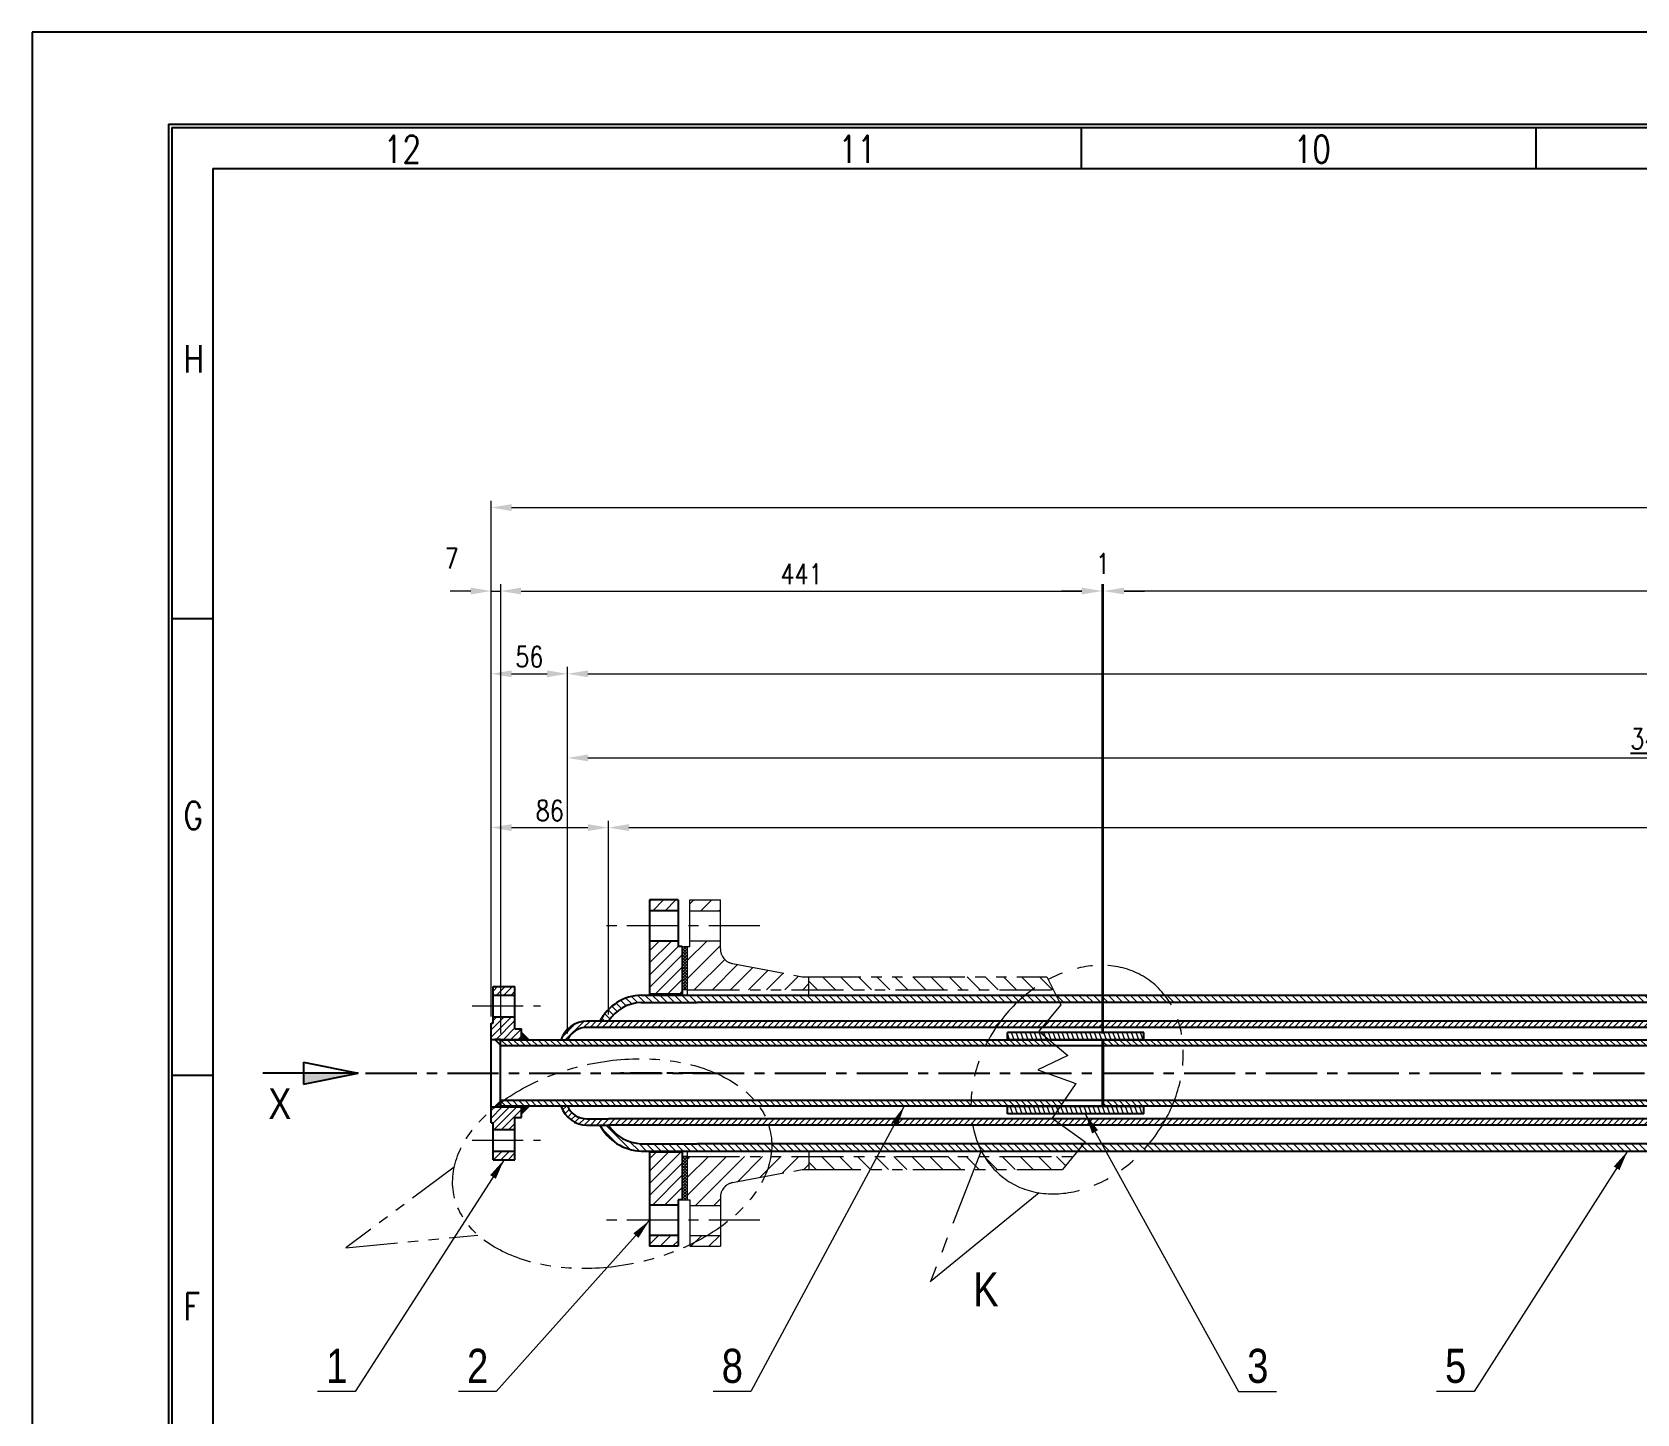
# Model space of a CAD drawing. Header units: millimetres. Extents: x -312754 to 97760, y -187476 to 33287.
# Drawn here: x 93555 to 94732, y 1255 to 2268 of the extents above; entities that cross this region are included whole.
import ezdxf
from ezdxf.enums import TextEntityAlignment as Align

# ---------------------------------------------------------------- set-up
doc = ezdxf.new("R2010")
doc.units = ezdxf.units.MM
doc.header["$LTSCALE"] = 6
doc.linetypes.add('CENTER', pattern=[2, 1.25, -0.25, 0.25, -0.25])
doc.linetypes.add('PHANTOM', pattern=[63.5, 31.75, -6.35, 6.35, -6.35, 6.35, -6.35])
doc.layers.get('0').update_dxf_attribs({"lineweight": 25})
doc.layers.add('CENTER', color=1, linetype='CENTER')
for name, color, linetype, lineweight in [('CENTRE', 1, 'CENTER', 0), ('NO9', 9, 'Continuous', 0), ('PHANTOM', 9, 'PHANTOM', 0), ('Symbol (ISO)', 7, 'Continuous', 25)]:
    doc.layers.add(name, color=color, linetype=linetype, lineweight=lineweight)
doc.styles.add('arial', font='arial.ttf', dxfattribs={"width": 0.8})
doc.styles.add('ROMANS', font='romans.shx', dxfattribs={"width": 0.8})
doc.styles.add('style2', font='simplex.shx', dxfattribs={"width": 0.8, "height": 3})
doc.dimstyles.new('5 DIM', dxfattribs={"dimscale": 5, "dimtxt": 3, "dimasz": 3, "dimexe": 1, "dimexo": 1, "dimgap": 1, "dimtad": 1, "dimdec": 0, "dimzin": 12, "dimdsep": 46, "dimtxsty": 'ROMANS', "dimcen": 0, "dimclrd": 4, "dimclre": 4, "dimclrt": 1, "dimazin": 3, "dimtfac": 1, "dimtdec": 0, "dimtmove": 2, "dimatfit": 3, "dimfxl": 1, "dimtolj": 1, "dimtzin": 0, "dimlwd": 15, "dimlwe": 15, "dimarcsym": 0})
pattern_1 = [(135, (89119.11, -13402.7735), (-6.629126, -6.629126), [])]
pattern_2 = [(225, (89069.11, -13402.7735), (6.629126, -6.629126), [])]
pattern_3 = [(135, (7366.6599, 4944.6526), (-1.122532015, -1.122532015), []), (225, (7366.6599, 4944.6526), (1.122532015, -1.122532015), [])]
pattern_4 = [(225, (341.585, 4197.1104), (2.24506403, -2.24506403), [])]

# ---------------------------------------------------------------- blocks, each defined once
blk = doc.blocks.new('ids-mme  A1')
at = {"color": 9}
for p, q in [((-841, 0), (-841, -594)), ((0, 0), (-841, 0))]:
    blk.add_line(p, q, dxfattribs=at)
at = {"color": 7}
for p, q in [((-821, -13.5), (-821, -580.5)), ((-821, -13.5), (-20, -13.5)), ((-820.5, -14), (-820.5, -580)), ((-820.5, -14), (-20.5, -14)), ((-687.16, -20), (-687.16, -14)), ((-620.49, -20), (-620.49, -14)), ((-814.5, -20), (-814.5, -580)), ((-814.5, -20), (-26.5, -20)), ((-820.5, -86), (-814.5, -86)), ((-820.5, -153), (-814.5, -153))]:
    blk.add_line(p, q, dxfattribs=at)
at = {"color": 7, "style": 'style2', "width": 0.8}
for s, p in [('12', (-789.46, -19.18)), ('11', (-722.76, -19.18)), ('10', (-656.06, -19.18)), ('H', (-818.82, -49.91)), ('G', (-818.82, -116.91)), ('F', (-818.82, -188.91))]:
    blk.add_text(s, height=4, dxfattribs=at).set_placement(p)
blk = doc.blocks.new('End Treatment4')
at = {"layer": 'Symbol (ISO)'}
for p, q in [((78.51, 112.13), (77.67, 112.13)), ((77.67, 112.13), (78.51, 111.29)), ((78.51, 111.29), (78.51, 112.13))]:
    blk.add_line(p, q, dxfattribs=at)
at = {"layer": 'Symbol (ISO)', "flags": 128}
blk.add_lwpolyline([(78.51, 111.29), (78.51, 112.13), (77.67, 112.13), (78.51, 111.29)], dxfattribs=at)
at = {"layer": 'Symbol (ISO)'}
blk.add_solid([(78.51, 111.29), (78.51, 112.13), (77.67, 112.13), (78.51, 111.29)], dxfattribs=at)
blk = doc.blocks.new('End Treatment6')
at = {"layer": 'Symbol (ISO)'}
for p, q in [((77.67, 102.47), (78.51, 103.32)), ((78.51, 102.47), (77.67, 102.47)), ((78.51, 103.32), (78.51, 102.47))]:
    blk.add_line(p, q, dxfattribs=at)
at = {"layer": 'Symbol (ISO)', "flags": 128}
blk.add_lwpolyline([(78.51, 102.47), (78.51, 103.32), (77.67, 102.47), (78.51, 102.47)], dxfattribs=at)
at = {"layer": 'Symbol (ISO)'}
blk.add_solid([(78.51, 102.47), (78.51, 103.32), (77.67, 102.47), (78.51, 102.47)], dxfattribs=at)
blk = doc.blocks.new('*D58')
at = {"color": 4, "lineweight": 15, "ltscale": 5, "transparency": 16777216}
for p, q in [((93898.8, 1533.6), (93898.8, 1863)), ((94339.8, 1533.6), (94339.8, 1863)), ((93913.8, 1858), (94324.8, 1858))]:
    blk.add_line(p, q, dxfattribs=at)
at = {"color": 4, "ltscale": 5, "transparency": 16777216}
for points in [[(93913.8, 1860.5), (93913.8, 1855.5), (93898.8, 1858)], [(94324.8, 1860.5), (94324.8, 1855.5), (94339.8, 1858)]]:
    blk.add_solid(points, dxfattribs=at)
at = {"layer": 'Defpoints', "color": 0, "ltscale": 5, "transparency": 16777216}
for p in [(94339.8, 1858), (93898.8, 1528.6), (94339.8, 1528.6)]:
    blk.add_point(p, dxfattribs=at)
at = {"color": 1, "ltscale": 5, "transparency": 16777216, "insert": (94119.3, 1870.5), "char_height": 15, "attachment_point": 5, "style": 'ROMANS'}
blk.add_mtext('\\A1;441', dxfattribs=at)
blk = doc.blocks.new('*D59')
at = {"color": 4, "lineweight": 15, "ltscale": 5, "transparency": 16777216}
for p, q in [((94339.8, 1533.6), (94339.8, 1863)), ((94340.8, 1533.6), (94340.8, 1863)), ((94324.8, 1858), (94309.8, 1858)), ((94339.8, 1858), (94340.8, 1858)), ((94355.8, 1858), (94370.8, 1858))]:
    blk.add_line(p, q, dxfattribs=at)
at = {"color": 4, "ltscale": 5, "transparency": 16777216}
for points in [[(94324.8, 1860.5), (94324.8, 1855.5), (94339.8, 1858)], [(94355.8, 1860.5), (94355.8, 1855.5), (94340.8, 1858)]]:
    blk.add_solid(points, dxfattribs=at)
at = {"layer": 'Defpoints', "color": 0, "ltscale": 5, "transparency": 16777216}
for p in [(94340.8, 1858), (94339.8, 1528.6), (94340.8, 1528.6)]:
    blk.add_point(p, dxfattribs=at)
at = {"color": 1, "ltscale": 5, "transparency": 16777216, "insert": (94340.3, 1878), "char_height": 15, "attachment_point": 5, "style": 'ROMANS'}
blk.add_mtext('\\A1;1', dxfattribs=at)
blk = doc.blocks.new('*D62')
at = {"color": 4, "lineweight": 15, "ltscale": 5, "transparency": 16777216}
for p, q in [((93891.8, 1546), (93891.8, 1924.2)), ((93906.8, 1919.2), (97526.8, 1919.2)), ((97541.8, 1533.6), (97541.8, 1924.2))]:
    blk.add_line(p, q, dxfattribs=at)
at = {"color": 4, "ltscale": 5, "transparency": 16777216}
for points in [[(93906.8, 1921.7), (93906.8, 1916.7), (93891.8, 1919.2)], [(97526.8, 1921.7), (97526.8, 1916.7), (97541.8, 1919.2)]]:
    blk.add_solid(points, dxfattribs=at)
at = {"layer": 'Defpoints', "color": 0, "ltscale": 5, "transparency": 16777216}
for p in [(97541.8, 1919.2), (93891.8, 1541), (97541.8, 1528.6)]:
    blk.add_point(p, dxfattribs=at)
at = {"color": 1, "ltscale": 5, "transparency": 16777216, "insert": (95716.8, 1933.2), "char_height": 15, "attachment_point": 5, "style": 'ROMANS'}
blk.add_mtext('\\A1;{\\L\\C7;12450}', dxfattribs=at)
blk = doc.blocks.new('*D63')
at = {"color": 4, "lineweight": 15, "ltscale": 5, "transparency": 16777216}
for p, q in [((93947.8, 1533.6), (93947.8, 1740.6)), ((93962.8, 1735.6), (95532.3, 1735.6)), ((95547.3, 1547.5), (95547.3, 1740.6))]:
    blk.add_line(p, q, dxfattribs=at)
at = {"color": 4, "ltscale": 5, "transparency": 16777216}
for points in [[(93962.8, 1738.1), (93962.8, 1733.1), (93947.8, 1735.6)], [(95532.3, 1738.1), (95532.3, 1733.1), (95547.3, 1735.6)]]:
    blk.add_solid(points, dxfattribs=at)
at = {"layer": 'Defpoints', "color": 0, "ltscale": 5, "transparency": 16777216}
for p in [(95547.3, 1735.6), (95547.3, 1542.5), (93947.8, 1528.6)]:
    blk.add_point(p, dxfattribs=at)
at = {"color": 1, "ltscale": 5, "transparency": 16777216, "insert": (94747.5, 1749.6), "char_height": 15, "attachment_point": 5, "style": 'ROMANS'}
blk.add_mtext('\\A1;{\\L\\C7;3400}', dxfattribs=at)
blk = doc.blocks.new('*D54')
at = {"color": 4, "lineweight": 15, "ltscale": 5, "transparency": 16777216}
for p, q in [((93891.8, 1546), (93891.8, 1802.3)), ((93947.8, 1533.6), (93947.8, 1802.3)), ((93906.8, 1797.3), (93932.8, 1797.3))]:
    blk.add_line(p, q, dxfattribs=at)
at = {"color": 4, "ltscale": 5, "transparency": 16777216}
for points in [[(93906.8, 1799.8), (93906.8, 1794.8), (93891.8, 1797.3)], [(93932.8, 1799.8), (93932.8, 1794.8), (93947.8, 1797.3)]]:
    blk.add_solid(points, dxfattribs=at)
at = {"layer": 'Defpoints', "color": 0, "ltscale": 5, "transparency": 16777216}
for p in [(93947.8, 1797.3), (93891.8, 1541), (93947.8, 1528.6)]:
    blk.add_point(p, dxfattribs=at)
at = {"color": 1, "ltscale": 5, "transparency": 16777216, "insert": (93919.8, 1809.8), "char_height": 15, "attachment_point": 5, "style": 'ROMANS'}
blk.add_mtext('\\A1;56', dxfattribs=at)
blk = doc.blocks.new('*D55')
at = {"color": 4, "lineweight": 15, "ltscale": 5, "transparency": 16777216}
for p, q in [((93891.8, 1546), (93891.8, 1689.5)), ((93906.8, 1684.5), (93962.8, 1684.5)), ((93977.8, 1547.5), (93977.8, 1689.5))]:
    blk.add_line(p, q, dxfattribs=at)
at = {"color": 4, "ltscale": 5, "transparency": 16777216}
for points in [[(93906.8, 1687), (93906.8, 1682), (93891.8, 1684.5)], [(93962.8, 1687), (93962.8, 1682), (93977.8, 1684.5)]]:
    blk.add_solid(points, dxfattribs=at)
at = {"layer": 'Defpoints', "color": 0, "ltscale": 5, "transparency": 16777216}
for p in [(93977.8, 1684.5), (93977.8, 1542.5), (93891.8, 1541)]:
    blk.add_point(p, dxfattribs=at)
at = {"color": 1, "ltscale": 5, "transparency": 16777216, "insert": (93934.8, 1697), "char_height": 15, "attachment_point": 5, "style": 'ROMANS'}
blk.add_mtext('\\A1;86', dxfattribs=at)
blk = doc.blocks.new('*D56')
at = {"color": 4, "lineweight": 15, "ltscale": 5, "transparency": 16777216}
for p, q in [((93977.8, 1547.5), (93977.8, 1689.5)), ((93992.8, 1684.5), (96162.8, 1684.5)), ((96177.8, 1566.6), (96177.8, 1689.5))]:
    blk.add_line(p, q, dxfattribs=at)
at = {"color": 4, "ltscale": 5, "transparency": 16777216}
for points in [[(93992.8, 1687), (93992.8, 1682), (93977.8, 1684.5)], [(96162.8, 1687), (96162.8, 1682), (96177.8, 1684.5)]]:
    blk.add_solid(points, dxfattribs=at)
at = {"layer": 'Defpoints', "color": 0, "ltscale": 5, "transparency": 16777216}
for p in [(96177.8, 1684.5), (96177.8, 1561.6), (93977.8, 1542.5)]:
    blk.add_point(p, dxfattribs=at)
at = {"color": 1, "ltscale": 5, "transparency": 16777216, "insert": (95077.8, 1698.5), "char_height": 15, "attachment_point": 5, "style": 'ROMANS'}
blk.add_mtext('\\A1;{\\L\\C7;6000-20.0}', dxfattribs=at)
blk = doc.blocks.new('*D57')
at = {"color": 4, "lineweight": 15, "ltscale": 5, "transparency": 16777216}
for p, q in [((93891.8, 1546), (93891.8, 1863)), ((93898.8, 1534.2), (93898.8, 1863)), ((93876.8, 1858), (93861.8, 1858)), ((93891.8, 1858), (93898.8, 1858)), ((93913.8, 1858), (93928.8, 1858))]:
    blk.add_line(p, q, dxfattribs=at)
at = {"color": 4, "ltscale": 5, "transparency": 16777216}
for points in [[(93876.8, 1860.5), (93876.8, 1855.5), (93891.8, 1858)], [(93913.8, 1860.5), (93913.8, 1855.5), (93898.8, 1858)]]:
    blk.add_solid(points, dxfattribs=at)
at = {"layer": 'Defpoints', "color": 0, "ltscale": 5, "transparency": 16777216}
for p in [(93898.8, 1858), (93891.8, 1541), (93898.8, 1529.2)]:
    blk.add_point(p, dxfattribs=at)
at = {"color": 1, "ltscale": 5, "transparency": 16777216, "insert": (93862.9, 1882), "char_height": 15, "attachment_point": 5, "style": 'ROMANS'}
blk.add_mtext('\\A1;7', dxfattribs=at)
blk = doc.blocks.new('arrow')
blk.add_hatch(color=256).paths.add_polyline_path([(-80, -16), (-80, 0), (0, 0)])
for p, q in [((0, 0), (-140, 0)), ((-80, 16), (0, 0)), ((-80, 16), (-80, -16)), ((-80, -16), (0, 0))]:
    blk.add_line(p, q)
blk = doc.blocks.new('*D65')
at = {"color": 4, "lineweight": 15, "ltscale": 5, "transparency": 16777216}
for p, q in [((94340.8, 1533.6), (94340.8, 1863)), ((96540.8, 1533.6), (96540.8, 1863)), ((96525.8, 1858), (94355.8, 1858))]:
    blk.add_line(p, q, dxfattribs=at)
at = {"color": 4, "ltscale": 5, "transparency": 16777216}
for points in [[(94355.8, 1860.5), (94355.8, 1855.5), (94340.8, 1858)], [(96525.8, 1860.5), (96525.8, 1855.5), (96540.8, 1858)]]:
    blk.add_solid(points, dxfattribs=at)
at = {"layer": 'Defpoints', "color": 0, "ltscale": 5, "transparency": 16777216}
for p in [(94340.8, 1858), (94340.8, 1528.6), (96540.8, 1528.6)]:
    blk.add_point(p, dxfattribs=at)
at = {"color": 1, "ltscale": 5, "transparency": 16777216, "insert": (95440.8, 1872), "char_height": 15, "attachment_point": 5, "style": 'ROMANS'}
blk.add_mtext('\\A1;{\\L\\C7;6000}', dxfattribs=at)
blk = doc.blocks.new('*D72')
at = {"color": 4, "lineweight": 15, "ltscale": 5, "transparency": 16777216}
for p, q in [((93947.8, 1533.6), (93947.8, 1802.3)), ((97047.8, 1547.5), (97047.8, 1802.3)), ((93962.8, 1797.3), (97032.8, 1797.3))]:
    blk.add_line(p, q, dxfattribs=at)
at = {"color": 4, "ltscale": 5, "transparency": 16777216}
for points in [[(93962.8, 1799.8), (93962.8, 1794.8), (93947.8, 1797.3)], [(97032.8, 1799.8), (97032.8, 1794.8), (97047.8, 1797.3)]]:
    blk.add_solid(points, dxfattribs=at)
at = {"layer": 'Defpoints', "color": 0, "ltscale": 5, "transparency": 16777216}
for p in [(97047.8, 1797.3), (97047.8, 1542.5), (93947.8, 1528.6)]:
    blk.add_point(p, dxfattribs=at)
at = {"color": 1, "ltscale": 5, "transparency": 16777216, "insert": (95497.8, 1811.3), "char_height": 15, "attachment_point": 5, "style": 'ROMANS'}
blk.add_mtext('\\A1;{\\L\\C7;9400-20.0}', dxfattribs=at)

msp = doc.modelspace()

# ---------------------------------------------------------------- hatches: boundary and pattern name
at = {"ltscale": 5}
for points in [[(93914.1178, 1534.2541), (93914.1178, 1528.5973), (93919.7745, 1528.5973)], [(93914.1178, 1474.6405), (93914.1178, 1480.2973), (93919.7745, 1480.2973)]]:
    msp.add_hatch(color=256, dxfattribs=at).paths.add_polyline_path(points)
at = {"layer": 'NO9', "ltscale": 5}
h = msp.add_hatch(dxfattribs=at)
h.set_pattern_fill('ANSI31', color=256, scale=2, angle=450, style=0)
h.set_pattern_definition([(45, (179796.2647, 5186.222), (4.49012806, -4.49012806), [])])
h.paths.add_polyline_path([(94007.9898, 1631.4473), (94028.8178, 1631.4473), (94028.8178, 1623.5733), (94007.9898, 1623.5733)])
h.paths.add_polyline_path([(94007.9898, 1385.3213), (94028.8178, 1385.3213), (94028.8178, 1377.4473), (94007.9898, 1377.4473)])
h.paths.add_polyline_path([(94028.8178, 1407.6733), (94028.8178, 1411.5973), (94031.8658, 1411.5973), (94031.8658, 1446.4473), (94007.9898, 1446.4473), (94007.9898, 1407.6733)])
h.paths.add_polyline_path([(94031.8658, 1597.2973), (94028.8178, 1597.2973), (94028.8178, 1601.2213), (94007.9898, 1601.2213), (94007.9898, 1562.4473), (94031.8658, 1562.4473)])
h = msp.add_hatch(dxfattribs=at)
h.set_pattern_fill('ANSI31', color=256, scale=1.2, angle=540, style=0)
h.set_pattern_definition([(225, (12999.398, 2069.5968), (2.69407684, -2.69407684), [])])
h.paths.add_polyline_path([(93909.2918, 1567.9473), (93893.2898, 1567.9473), (93893.2898, 1561.5973), (93909.2918, 1561.5973)])
h.paths.add_polyline_path([(93909.2918, 1545.8493), (93893.2898, 1545.8493), (93893.2898, 1541.0233), (93891.7658, 1541.0233), (93891.7658, 1529.2123), (93914.1178, 1529.2123), (93914.1178, 1536.9593), (93909.2918, 1536.9593)])
h.paths.add_polyline_path([(93914.1178, 1479.6823), (93891.7658, 1479.6823), (93891.7658, 1467.8713), (93893.2898, 1467.8713), (93893.2898, 1463.0453), (93909.2918, 1463.0453), (93909.2918, 1471.9353), (93914.1178, 1471.9353)])
h.paths.add_polyline_path([(93909.2918, 1447.2973), (93893.2898, 1447.2973), (93893.2898, 1440.9473), (93909.2918, 1440.9473)])
h = msp.add_hatch(dxfattribs=at)
h.set_pattern_fill('ANSI31', color=256, scale=1.2, angle=90, style=0)
h.set_pattern_definition([(135, (341.585, 4197.1104), (-2.69407684, -2.69407684), [])])
h.paths.add_polyline_path([(94001.5577, 1556.1973), (94042.7658, 1556.1973), (94308.4888, 1556.1973), (94305.8286, 1561.5973), (94042.7658, 1561.5973), (94001.7892, 1561.5973, 0.274212147), (93971.5648, 1542.4973), (93977.7658, 1542.4973, -0.245348393)])
h.paths.add_polyline_path([(96177.7658, 1561.5973), (94305.8286, 1561.5973), (94308.4888, 1556.1973), (96177.7658, 1556.1973)])
h.paths.add_polyline_path([(93977.7657, 1466.3973), (93971.5648, 1466.3973, 0.274206829), (94001.7884, 1447.2973), (94042.7658, 1447.2973), (94321.6393, 1447.2973), (94326.0488, 1452.6973), (94042.7658, 1452.6973), (94001.5572, 1452.6973, -0.245344256)])
h.paths.add_polyline_path([(96177.7658, 1452.6973), (94326.0488, 1452.6973), (94321.6393, 1447.2973), (96177.7658, 1447.2973)])
h = msp.add_hatch(dxfattribs=at)
h.set_pattern_fill('ANSI31', color=256, angle=180, style=0)
h.set_pattern_definition(pattern_4)
h.paths.add_polyline_path([(93962.015, 1537.9973), (94295.7044, 1537.9973), (94299.4381, 1542.4973), (93977.7658, 1542.4973), (93977.7658, 1542.4973), (93977.7658, 1542.4973), (93971.5648, 1542.4973), (93971.5648, 1542.4973), (93971.5648, 1542.4973), (93962.015, 1542.4973, 0.326086442), (93942.9679, 1528.5973), (93947.7658, 1528.5973, -0.301651292)])
h.paths.add_polyline_path([(95547.2682, 1542.4973), (94299.4381, 1542.4973), (94295.7044, 1537.9973), (95547.2682, 1537.9973)])
h.paths.add_polyline_path([(97047.7682, 1537.9973), (97047.7682, 1542.4973), (95548.2682, 1542.4973), (95548.2682, 1537.9973)])
h = msp.add_hatch(dxfattribs=at)
h.set_pattern_fill('ANSI31', color=256, angle=65, style=0)
h.paths.add_polyline_path([(94340.2658, 1534.3473), (94270.2658, 1534.3473), (94270.2658, 1528.9473), (94340.2658, 1528.9473)])
h.paths.add_polyline_path([(94370.2658, 1534.3473), (94340.2658, 1534.3473), (94340.2658, 1528.9473), (94370.2658, 1528.9473)])
h = msp.add_hatch(dxfattribs=at)
h.set_pattern_fill('ANSI31', color=256, angle=90, style=0)
h.set_pattern_definition([(135, (341.585, 4197.1104), (-2.24506403, -2.24506403), [])])
h.paths.add_polyline_path([(94301.3069, 1528.5973), (93898.7658, 1528.5973), (93898.7658, 1524.9697), (93898.7658, 1524.5973), (94306.0925, 1524.5973)])
h.paths.add_polyline_path([(94311.7476, 1484.2973), (93898.7658, 1484.2973), (93898.7658, 1480.2973), (94309.0075, 1480.2973)])
h.paths.add_polyline_path([(96540.7658, 1528.5973), (94340.7658, 1528.5973), (94340.7658, 1524.5973), (96540.7658, 1524.5973)])
h.paths.add_polyline_path([(96540.7658, 1484.2973), (94340.7658, 1484.2973), (94340.7658, 1480.2973), (96540.7658, 1480.2973)])
h.paths.add_polyline_path([(97541.7658, 1524.5973), (97541.7658, 1528.5973), (96541.7658, 1528.5973), (96541.7658, 1524.5973)])
h.paths.add_polyline_path([(97541.7658, 1480.2973), (97541.7658, 1484.2973), (96541.7658, 1484.2973), (96541.7658, 1480.2973)])
h = msp.add_hatch(dxfattribs=at)
h.set_pattern_fill('ANSI31', color=256, angle=180, style=0)
h.set_pattern_definition(pattern_4)
h.paths.add_polyline_path([(93962.015, 1470.8973), (94295.7044, 1470.8973), (94299.4381, 1466.3973), (93977.7658, 1466.3973), (93977.7658, 1466.3973), (93977.7658, 1466.3973), (93971.5648, 1466.3973), (93971.5648, 1466.3973), (93971.5648, 1466.3973), (93962.015, 1466.3973, -0.326086442), (93942.9679, 1480.2973), (93947.7658, 1480.2973, 0.301651292)])
h.paths.add_polyline_path([(95547.2682, 1466.3973), (94299.4381, 1466.3973), (94295.7044, 1470.8973), (95547.2682, 1470.8973)])
h.paths.add_polyline_path([(97047.7682, 1466.3973), (97047.7682, 1470.8973), (95548.2682, 1470.8973), (95548.2682, 1466.3973)])
h = msp.add_hatch(dxfattribs=at)
h.set_pattern_fill('ANSI31', color=4, angle=65, style=0)
h.set_pattern_definition([(110, (13461.6898, 4944.6526), (-2.98352407, -1.08591396), [])])
h.paths.add_polyline_path([(94340.2658, 1474.5473), (94270.2658, 1474.5473), (94270.2658, 1479.9473), (94340.2658, 1479.9473)])
h.paths.add_polyline_path([(94370.2658, 1474.5473), (94340.2658, 1474.5473), (94340.2658, 1479.9473), (94370.2658, 1479.9473)])
at = {"layer": 'PHANTOM', "ltscale": 0.2}
h = msp.add_hatch(dxfattribs=at)
h.set_pattern_fill('ANSI31', color=256, scale=75, angle=540, style=0)
h.set_pattern_definition(pattern_2)
h.paths.add_polyline_path([(94037.3658, 1601.4473), (94037.3658, 1595.5692), (94035.8658, 1595.5692), (94035.8658, 1565.5673), (94124.7658, 1565.5673), (94124.7658, 1575.0973), (94119.7658, 1575.0973), (94068.8179, 1584.751, -0.36037044), (94059.8658, 1595.5587), (94059.8658, 1601.4473)])
h.paths.add_polyline_path([(94037.3658, 1631.4473), (94037.3658, 1623.4473), (94059.8658, 1623.4473), (94059.8658, 1631.4473)])
h = msp.add_hatch(dxfattribs=at)
h.set_pattern_fill('ANSI37', color=256, scale=0.5, angle=450, style=0)
h.set_pattern_definition(pattern_3)
h.paths.add_polyline_path([(94035.8658, 1597.2973), (94031.8658, 1597.2973), (94031.8658, 1565.5673), (94035.8658, 1565.5673)])
h = msp.add_hatch(dxfattribs=at)
h.set_pattern_fill('ANSI31', color=256, scale=75, angle=450, style=0)
h.set_pattern_definition(pattern_1)
h.paths.add_polyline_path([(94303.8728, 1565.5673), (94299.178, 1575.0973), (94124.7658, 1575.0973), (94124.7658, 1565.5673)])
h = msp.add_hatch(dxfattribs=at)
h.set_pattern_fill('ANSI37', color=256, scale=0.5, angle=450, style=0)
h.set_pattern_definition(pattern_3)
h.paths.add_polyline_path([(94035.8658, 1443.3273), (94031.8658, 1443.3273), (94031.8658, 1411.5973), (94035.8658, 1411.5973)])
h = msp.add_hatch(dxfattribs=at)
h.set_pattern_fill('ANSI31', color=256, scale=75, angle=540, style=0)
h.set_pattern_definition(pattern_2)
h.paths.add_polyline_path([(94035.8658, 1443.3273), (94035.8658, 1413.3253), (94037.3658, 1413.3253), (94037.3658, 1407.4473), (94059.8658, 1407.4473), (94059.8658, 1413.3359, -0.36037044), (94068.8179, 1424.1435), (94119.7658, 1433.7973), (94124.7658, 1433.7973), (94124.7658, 1443.3273)])
h.paths.add_polyline_path([(94037.3658, 1385.4473), (94037.3658, 1377.4473), (94059.8658, 1377.4473), (94059.8658, 1385.4473)])
h = msp.add_hatch(dxfattribs=at)
h.set_pattern_fill('ANSI31', color=256, scale=75, angle=450, style=0)
h.set_pattern_definition(pattern_1)
h.paths.add_polyline_path([(94310.6156, 1433.7973), (94318.3975, 1443.3273), (94124.7658, 1443.3273), (94124.7658, 1433.7973)])

# ---------------------------------------------------------------- linework, layer by layer
for p, q in [((94028.8178, 1631.4473), (94007.9898, 1631.4473)), ((94007.9898, 1631.4473), (94007.9898, 1561.5973)), ((94028.8178, 1623.5733), (94007.9898, 1623.5733)), ((94028.8178, 1631.4473), (94028.8178, 1597.2973)), ((94028.8178, 1601.2213), (94007.9898, 1601.2213)), ((94031.8658, 1597.2973), (94028.8178, 1597.2973)), ((94031.8658, 1597.2973), (94031.8658, 1561.5973)), ((94031.8658, 1562.4473), (94007.9898, 1562.4473)), ((94042.7658, 1561.5973), (96177.7658, 1561.5973)), ((96177.7658, 1556.1973), (94042.7658, 1556.1973)), ((95547.2682, 1542.4973), (93962.015, 1542.4973)), ((95547.2682, 1537.9973), (93962.015, 1537.9973)), ((93898.7658, 1480.2973), (93898.7658, 1528.5973)), ((94339.7658, 1528.5973), (93898.7658, 1528.5973)), ((94339.7658, 1528.5973), (93898.7658, 1528.5973)), ((93898.7658, 1524.5973), (94339.7658, 1524.5973)), ((93898.7658, 1524.5973), (94339.7658, 1524.5973)), ((94339.7658, 1528.5973), (94339.7658, 1480.2973)), ((94340.7658, 1480.2973), (94340.7658, 1528.5973)), ((96540.7658, 1528.5973), (94340.7658, 1528.5973)), ((94340.7658, 1524.5973), (96540.7658, 1524.5973)), ((94339.7658, 1484.2973), (93898.7658, 1484.2973)), ((96540.7658, 1484.2973), (94340.7658, 1484.2973)), ((94339.7658, 1480.2973), (93898.7658, 1480.2973)), ((95547.2682, 1470.8973), (93977.7658, 1470.8973)), ((96540.7658, 1480.2973), (94340.7658, 1480.2973)), ((95547.2682, 1466.3973), (93977.7658, 1466.3973)), ((94007.9898, 1447.2973), (94007.9898, 1377.4473)), ((94031.8658, 1447.2973), (94031.8658, 1411.5973)), ((96177.7658, 1452.6973), (94042.7658, 1452.6973)), ((94042.7658, 1447.2973), (96177.7658, 1447.2973)), ((94031.8658, 1446.4473), (94007.9898, 1446.4473)), ((94028.8178, 1407.6733), (94007.9898, 1407.6733)), ((94028.8178, 1411.5973), (94028.8178, 1377.4473)), ((94031.8658, 1411.5973), (94028.8178, 1411.5973)), ((94028.8178, 1385.3213), (94007.9898, 1385.3213)), ((94028.8178, 1377.4473), (94007.9898, 1377.4473))]:
    msp.add_line(p, q)
at = {"ltscale": 5}
for p, q in [((93893.2898, 1567.9473), (93909.2918, 1567.9473)), ((93893.2898, 1541.0233), (93893.2898, 1567.9473)), ((93909.2918, 1536.9593), (93909.2918, 1567.9473)), ((93893.2898, 1561.5973), (93909.2918, 1561.5973)), ((94001.5577, 1556.1973), (94042.7658, 1556.1973)), ((94001.7892, 1561.5973), (94042.7658, 1561.5973)), ((93893.2898, 1545.8493), (93909.2918, 1545.8493)), ((93891.7658, 1541.0233), (93893.2898, 1541.0233)), ((93891.7658, 1467.8713), (93891.7658, 1541.0233)), ((93909.2918, 1536.9593), (93914.1178, 1536.9593)), ((93914.1178, 1528.5973), (93914.1178, 1536.9593)), ((93919.7745, 1528.5973), (93914.1178, 1534.2541)), ((93891.7658, 1529.2123), (93914.1178, 1529.2123)), ((93891.7658, 1479.6823), (93914.1178, 1479.6823)), ((93909.2918, 1471.9353), (93914.1178, 1471.9353)), ((93909.2918, 1440.9473), (93909.2918, 1471.9353)), ((93919.7745, 1480.2973), (93914.1178, 1474.6405)), ((93914.1178, 1471.9353), (93914.1178, 1480.2973)), ((93962.015, 1470.8973), (93977.7658, 1470.8973)), ((93891.7658, 1467.8713), (93893.2898, 1467.8713)), ((93893.2898, 1440.9473), (93893.2898, 1467.8713)), ((93893.2898, 1463.0453), (93909.2918, 1463.0453)), ((93962.015, 1466.3973), (93977.7658, 1466.3973)), ((93893.2898, 1447.2973), (93909.2918, 1447.2973)), ((94001.5572, 1452.6973), (94042.7658, 1452.6973)), ((94001.7884, 1447.2973), (94042.7658, 1447.2973)), ((93893.2898, 1440.9473), (93909.2918, 1440.9473))]:
    msp.add_line(p, q, dxfattribs=at)
at = {"color": 4}
for p, q in [((94370.2658, 1534.3473), (94270.2658, 1534.3473)), ((94270.2658, 1528.5973), (94270.2658, 1534.3473)), ((94370.2658, 1528.5973), (94370.2658, 1534.3473)), ((94370.2658, 1528.9473), (94270.2658, 1528.9473)), ((94270.2658, 1474.5473), (94270.2658, 1480.2973)), ((94370.2658, 1479.9473), (94270.2658, 1479.9473)), ((94370.2658, 1474.5473), (94270.2658, 1474.5473)), ((94370.2658, 1474.5473), (94370.2658, 1480.2973))]:
    msp.add_line(p, q, dxfattribs=at)
at = {"ltscale": 5}
for centre, radius, start, end in [((94002.7811, 1526.5636), 35.0477, 91.6225033, 152.9590494), ((94002.7811, 1526.5636), 29.6589, 91.6225033, 147.5047399), ((93962.015, 1522.4973), 20, 90.0000644, 162.2417812), ((93961.9719, 1522.5625), 15.4348, 89.8402833, 156.9843025), ((94015.1319, 1504.4473), 76.1, 198.5024818, 198.7686173), ((93962.015, 1486.3973), 20, 198.7686608, 270), ((93962.015, 1486.3973), 15.5, 203.1755229, 270.0000068), ((94002.7811, 1482.3309), 35.0477, 207.0409506, 268.3774967), ((94002.7811, 1482.3309), 29.6589, 212.4952601, 268.3774967)]:
    msp.add_arc(centre, radius, start, end, dxfattribs=at)
at = {"layer": 'CENTER', "ltscale": 5}
msp.add_line((93799.7606, 1504.4473), (97579.0247, 1504.4473), dxfattribs=at)
at = {"layer": 'CENTER', "ltscale": 3}
msp.add_line((94052.1662, 1504.4473), (93986.6118, 1504.4473), dxfattribs=at)
at = {"layer": 'CENTRE', "ltscale": 5}
for p, q in [((94088.8618, 1612.3973), (93975.6605, 1612.3973)), ((93877.7958, 1553.7233), (93928.0878, 1553.7233)), ((93877.7958, 1455.1713), (93928.0878, 1455.1713)), ((94088.8618, 1396.4973), (93975.6605, 1396.4973))]:
    msp.add_line(p, q, dxfattribs=at)
at = {"layer": 'PHANTOM', "ltscale": 0.2}
for p, q in [((94037.3658, 1597.2973), (94037.3658, 1631.4473)), ((94037.3658, 1631.4473), (94059.8658, 1631.4473)), ((94059.8658, 1595.5587), (94059.8658, 1631.4473)), ((94037.3658, 1623.4473), (94059.8658, 1623.4473)), ((94037.3658, 1601.4473), (94059.8658, 1601.4473)), ((94031.8658, 1597.2973), (94035.8658, 1597.2973)), ((94031.8658, 1561.5973), (94031.8658, 1597.2973)), ((94035.8658, 1597.2973), (94037.3658, 1597.2973)), ((94035.8658, 1561.5973), (94035.8658, 1597.2973)), ((94068.8179, 1584.751), (94119.7658, 1575.0973)), ((94035.8658, 1565.5673), (94031.8658, 1565.5673)), ((94035.8658, 1565.5673), (94303.8728, 1565.5673)), ((94119.7658, 1575.0973), (94124.7658, 1575.0973)), ((94124.7658, 1575.0973), (94299.178, 1575.0973)), ((94124.7658, 1561.5973), (94124.7658, 1575.0973)), ((94031.8658, 1411.5973), (94031.8658, 1447.2973)), ((94035.8658, 1411.5973), (94035.8658, 1447.2973)), ((94124.7658, 1447.2973), (94124.7658, 1433.7973)), ((94035.8658, 1443.3273), (94031.8658, 1443.3273)), ((94035.8658, 1443.3273), (94318.3975, 1443.3273)), ((94068.8179, 1424.1435), (94119.7658, 1433.7973)), ((94119.7658, 1433.7973), (94124.7658, 1433.7973)), ((94124.7658, 1433.7973), (94310.6156, 1433.7973)), ((94059.8658, 1413.3359), (94059.8658, 1377.4473)), ((94031.8658, 1411.5973), (94035.8658, 1411.5973)), ((94035.8658, 1411.5973), (94037.3658, 1411.5973)), ((94037.3658, 1411.5973), (94037.3658, 1377.4473)), ((94037.3658, 1407.4473), (94059.8658, 1407.4473)), ((94037.3658, 1385.4473), (94059.8658, 1385.4473)), ((94037.3658, 1377.4473), (94059.8658, 1377.4473))]:
    msp.add_line(p, q, dxfattribs=at)
at = {"layer": 'PHANTOM', "ltscale": 0.3}
msp.add_line((94251.0461, 1447.5062), (94213.6607, 1351.2678), dxfattribs=at)
at = {"layer": 'PHANTOM', "ltscale": 5}
msp.add_line((94293.5551, 1416.6619), (94213.6607, 1351.2678), dxfattribs=at)
at = {"layer": 'PHANTOM', "ltscale": 0.2}
for points in [[(94299.178, 1575.0973), (94309.3517, 1554.4456), (94293.3933, 1535.2118), (94314.5917, 1517.4932), (94292.5686, 1506.8935), (94320.3763, 1496.8939), (94302.9506, 1471.4551), (94327.2238, 1454.1363), (94310.6156, 1433.7973)], [(93864.7733, 1435.436), (93785.282, 1376.426), (93882.1478, 1385.691)]]:
    msp.add_lwpolyline(points, dxfattribs=at)
for centre, start, end in [((94070.8658, 1595.5587), 180, 259.2706547), ((94070.8658, 1413.3359), 100.7293453, 180)]:
    msp.add_arc(centre, 11, start, end, dxfattribs=at)
at = {"layer": 'PHANTOM', "ltscale": 0.3, "extrusion": (0, 0, -1)}
msp.add_ellipse((94321.3607, 1499.6976), major_axis=(-52.8536, -72.8417), ratio=0.784342528, dxfattribs=at)
at = {"layer": 'PHANTOM', "ltscale": 0.2}
msp.add_ellipse((93980.5407, 1438.0509), major_axis=(116.0707, 22.8118), ratio=0.633037151, dxfattribs=at)

# ---------------------------------------------------------------- block references
at = {"xscale": 5, "yscale": 5, "zscale": 5}
msp.add_blockref('ids-mme  A1', (97760.2987, 2267.92), dxfattribs=at)
at = {"lineweight": 13, "xscale": 0.5000000000582077, "yscale": 0.5, "zscale": 0.5}
msp.add_blockref('arrow', (93794.3489, 1504.4473), dxfattribs=at)
at = {"layer": 'Symbol (ISO)', "xscale": 5, "yscale": 5, "zscale": 5}
for name, p in [('End Treatment4', (93506.1963, 968.5425)), ('End Treatment6', (93506.1963, 967.3125))]:
    msp.add_blockref(name, p, dxfattribs=at)

# ---------------------------------------------------------------- texts
at = {"style": 'arial', "width": 0.8}
msp.add_text('X', height=22.5, dxfattribs=at).set_placement((93728.5013, 1470.7106))
at = {"ltscale": 5, "style": 'arial', "width": 0.8}
for s, p in [('K', (94254.5696, 1345.841)), ('1', (93778.6436, 1289.7712)), ('2', (93881.9272, 1289.7712)), ('8', (94068.6107, 1289.7712)), ('3', (94453.8053, 1289.7712)), ('5', (94598.8476, 1289.7712))]:
    msp.add_text(s, height=25, dxfattribs=at).set_placement(p, align=Align.MIDDLE_CENTER)

# ---------------------------------------------------------------- dimensions: what is measured, and where the dimension line sits
at = {"ltscale": 5}
for base, p1, p2, text, picture, middle in [((97541.7658, 1919.2169), (93891.7658, 1541.0233), (97541.7658, 1528.5973), '{\\L\\C7;12450}', '*D62', (95716.7658, 1933.2169)), ((94340.7658, 1858.0354), (96540.7658, 1528.5973), (94340.7658, 1528.5973), '{\\L\\C7;6000}', '*D65', (95440.7658, 1872.0354)), ((97047.7682, 1797.2718), (93947.7658, 1528.5973), (97047.7682, 1542.4973), '{\\L\\C7;9400-20.0}', '*D72', (95497.767, 1811.2718)), ((95547.2682, 1735.5694), (93947.7658, 1528.5973), (95547.2682, 1542.4973), '{\\L\\C7;3400}', '*D63', (94747.517, 1749.5694)), ((96177.7658, 1684.5433), (93977.7658, 1542.4973), (96177.7658, 1561.5973), '{\\L\\C7;6000-20.0}', '*D56', (95077.7658, 1698.5433))]:
    dim = msp.add_linear_dim(base=base, p1=p1, p2=p2, text=text, dimstyle='5 DIM', dxfattribs=at)
    dim.commit()
    dim.dimension.update_dxf_attribs({"geometry": picture, "text_midpoint": middle})
dim = msp.add_linear_dim(base=(93898.7658, 1858.0354), p1=(93891.7658, 1541.0233), p2=(93898.7658, 1529.2123), dimstyle='5 DIM', dxfattribs=at)
dim.commit()
dim.dimension.update_dxf_attribs({"geometry": '*D57', "text_midpoint": (93862.929, 1882.0354), "dimtype": 160})
for base, p1, p2, picture, middle in [((94340.7658, 1858.0354), (94339.7658, 1528.5973), (94340.7658, 1528.5973), '*D59', (94340.2658, 1878.0354)), ((93947.7658, 1797.2718), (93891.7658, 1541.0233), (93947.7658, 1528.5973), '*D54', (93919.7658, 1809.7718)), ((93977.7658, 1684.5433), (93891.7658, 1541.0233), (93977.7658, 1542.4973), '*D55', (93934.7658, 1697.0433))]:
    dim = msp.add_linear_dim(base=base, p1=p1, p2=p2, dimstyle='5 DIM', dxfattribs=at)
    dim.commit()
    dim.dimension.update_dxf_attribs({"geometry": picture, "text_midpoint": middle})
dim = msp.add_linear_dim(base=(94339.7658, 1858.0354), p1=(93898.7658, 1528.5973), p2=(94339.7658, 1528.5973), dimstyle='5 DIM', override={"dimdec": 1}, dxfattribs=at)
dim.commit()
dim.dimension.update_dxf_attribs({"geometry": '*D58', "text_midpoint": (94119.2658, 1870.5354)})

# ---------------------------------------------------------------- leaders
for points in [[(94194.6732, 1480.2973), (94082.2107, 1270.9271), (94054.5613, 1270.9271)], [(94724.9101, 1447.2973), (94612.4476, 1270.9271), (94584.7982, 1270.9271)], [(93901.2908, 1440.9473), (93792.2436, 1270.9271), (93764.5942, 1270.9271)], [(94007.9898, 1396.4973), (93895.5273, 1270.9271), (93867.8778, 1270.9271)]]:
    msp.add_leader(points, dimstyle='5 DIM', override={"dimgap": 1, "dimtad": 0}, dxfattribs=at)
msp.add_leader([(94327.2934, 1474.5473), (94439.7559, 1270.9271), (94467.4054, 1270.9271)], dimstyle='5 DIM', dxfattribs=at)

doc.saveas('drawing.dxf')
